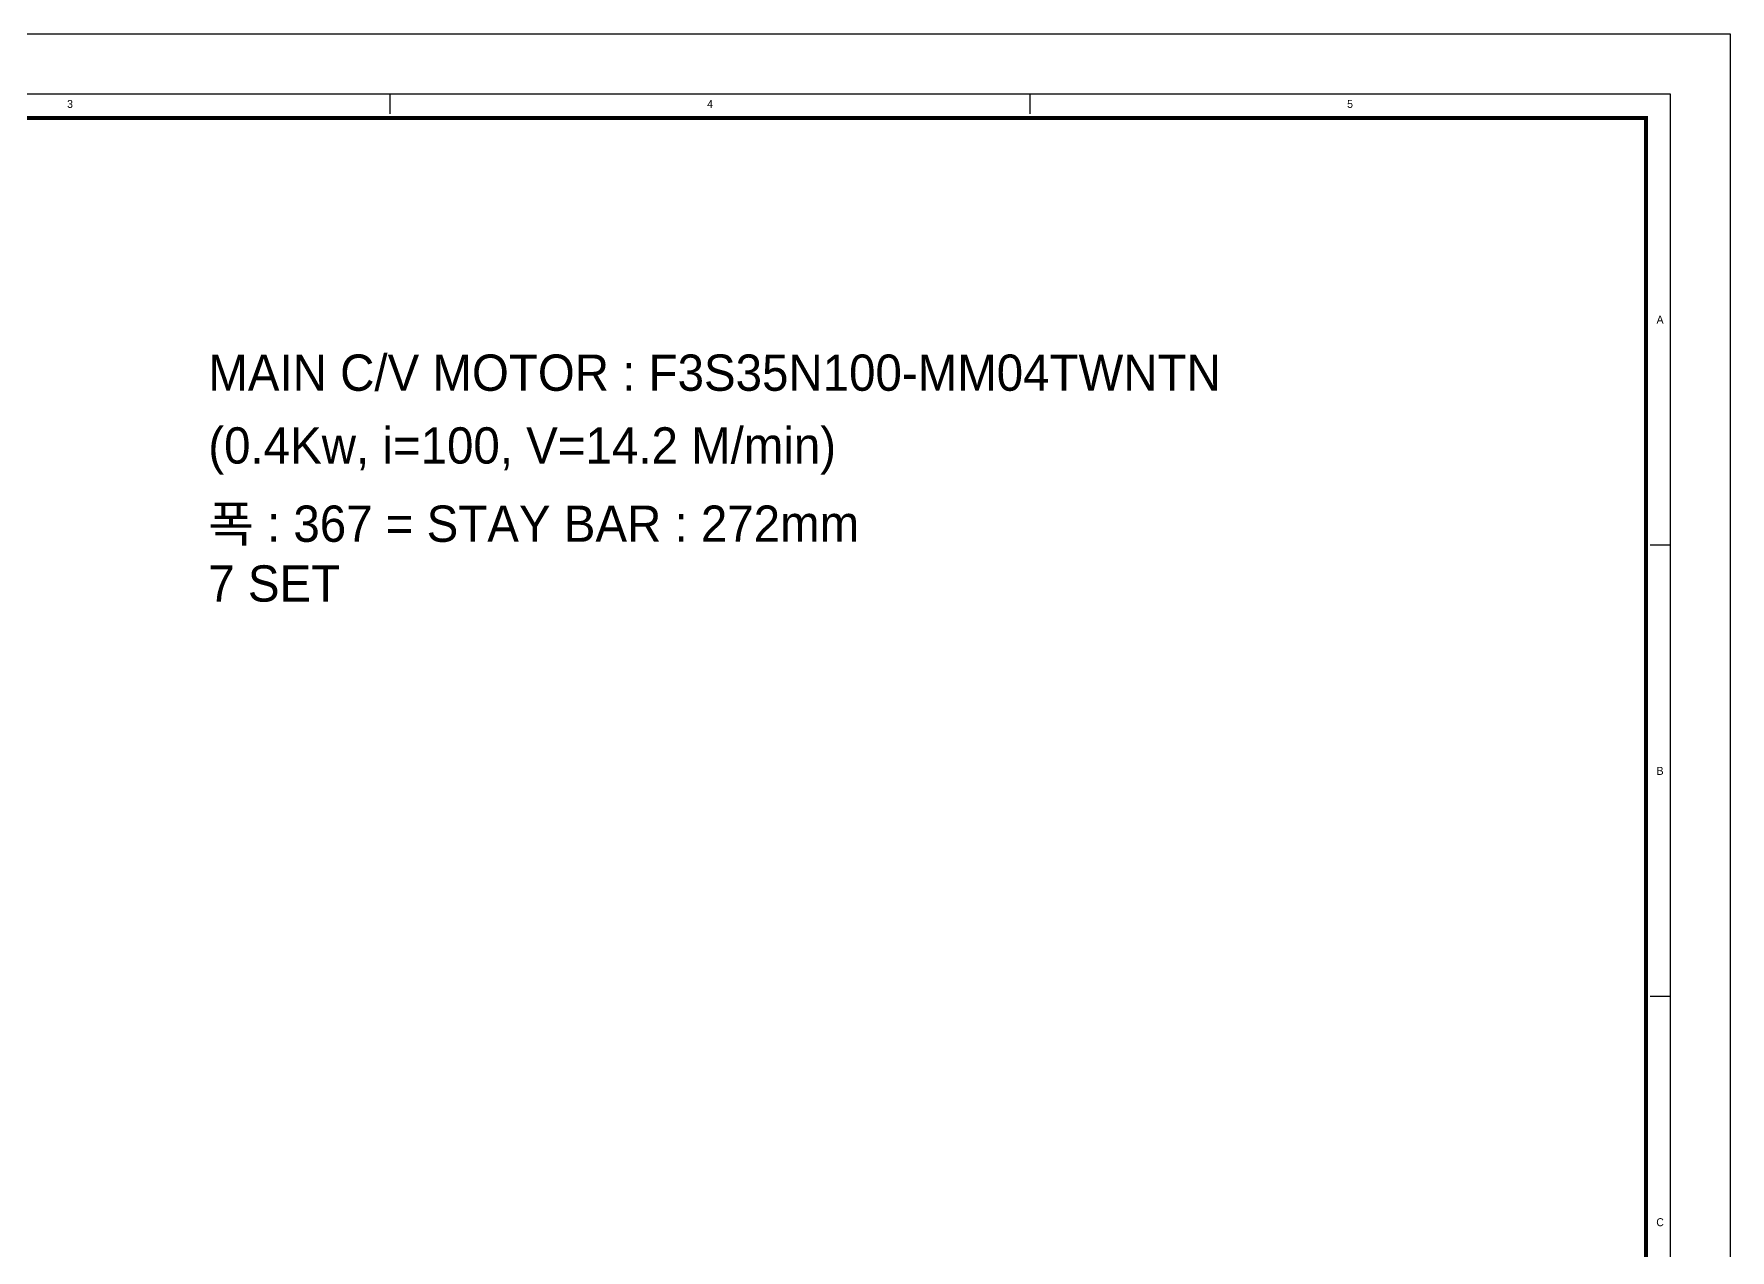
# Model space of a CAD drawing. Header units: inches. Extents: x 0 to 77285, y -118 to 40065.
# Drawn here: x 69765 to 71090, y 788 to 1738 of the extents above; entities that cross this region are included whole.
import ezdxf
from ezdxf.enums import TextEntityAlignment as Align

# ---------------------------------------------------------------- set-up
doc = ezdxf.new("R2010")
doc.units = ezdxf.units.IN
doc.header["$LTSCALE"] = 5
doc.header["$MEASUREMENT"] = 0
doc.styles.add('SCI', font='')
doc.styles.get('SCI').set_extended_font_data('Gulim')

# ---------------------------------------------------------------- blocks, each defined once
blk = doc.blocks.new('A$C60684f4e')
at = {"color": 2}
for p, q in [((252.5, -10), (252.5, -7.5)), ((332.5, -10), (332.5, -7.5)), ((412.5, -63.9), (410, -63.9)), ((412.5, -120.3), (410, -120.3))]:
    blk.add_line(p, q, dxfattribs=at)
blk.add_lwpolyline([(12.5, -289.5), (12.5, -7.5), (412.5, -7.5), (412.5, -289.5)], close=True, dxfattribs=at)
at = {"color": 40, "const_width": 0.5}
blk.add_lwpolyline([(15.5, -286.5), (15.5, -10.5), (409.5, -10.5), (409.5, -286.5)], close=True, dxfattribs=at)
at = {"layer": 'Defpoints', "color": 1}
blk.add_lwpolyline([(0, -297), (0, 0), (420, 0), (420, -297)], close=True, dxfattribs=at)
at = {"color": 2, "style": 'SCI'}
for s, p in [('3', (212.5, -8.75)), ('4', (292.5, -8.75)), ('5', (372.5, -8.75)), ('A', (411.25, -35.7)), ('B', (411.25, -92.1)), ('C', (411.25, -148.5))]:
    blk.add_text(s, height=1, dxfattribs=at).set_placement(p, align=Align.MIDDLE_CENTER)

msp = doc.modelspace()

# ---------------------------------------------------------------- block references
at = {"xscale": 6.25, "yscale": 6.25, "zscale": 6.25}
msp.add_blockref('A$C60684f4e', (68464.72535195, 1738.1250001), dxfattribs=at)

# ---------------------------------------------------------------- texts
at = {"style": 'SCI'}
for s, height, p in [('MAIN C/V MOTOR : F3S35N100-MM04TWNTN', 28.3411951124, (69900.86440343, 1473.56070771)), ('(0.4Kw, i=100, V=14.2 M/min)', 28.3411951124, (69900.86440343, 1416.70293071)), ('폭 : 367 = STAY BAR : 272mm', 28.3411951124, (69900.86440343, 1355.58710648)), ('7 SET', 28.341195112, (69900.86440343, 1308.87715812))]:
    msp.add_text(s, height=height, dxfattribs=at).set_placement(p, align=Align.MIDDLE_LEFT)

doc.saveas('drawing.dxf')
